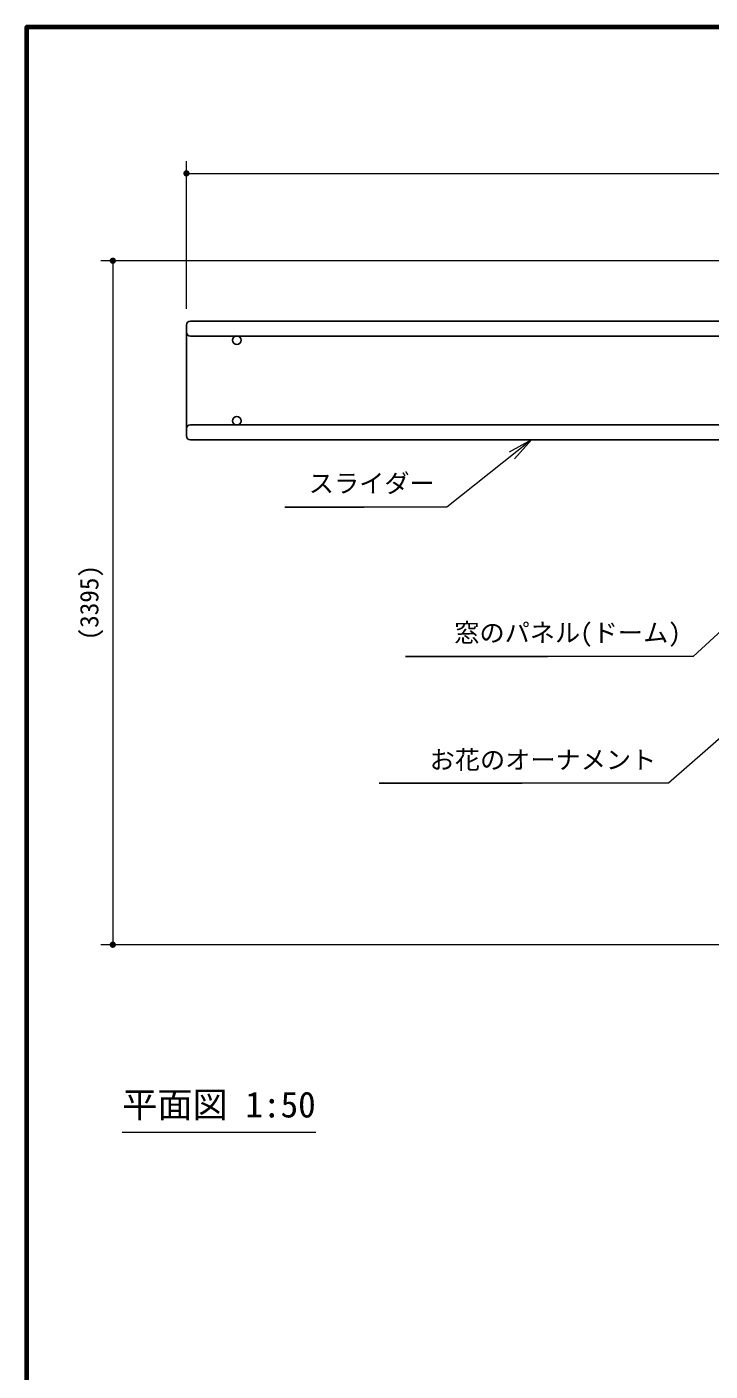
# Model space of a CAD drawing. Units: millimetres at full size, sheet at 1:50; details may follow other scales. Extents: x 750 to 20250, y 750 to 14100.
# Drawn here: x 750 to 4142, y 7425 to 14100 of the extents above; entities that cross this region are included whole.
import ezdxf
from ezdxf.enums import TextEntityAlignment as Align

# ---------------------------------------------------------------- set-up
doc = ezdxf.new("R2010")
doc.units = ezdxf.units.MM
doc.header["$LTSCALE"] = 50
for name, color, linetype, lineweight in [('D-STR-1', 1, 'Continuous', 25), ('D-STR-DIM', 7, 'Continuous', 13), ('D-STR-HTXT', 7, 'Continuous', 13), ('D-STR-TXT', 7, 'Continuous', 13), ('D-TTL', 7, 'Continuous', 70)]:
    doc.layers.add(name, color=color, linetype=linetype, lineweight=lineweight)
doc.styles.add('ＭＳ ゴシック', font='')
doc.styles.get('ＭＳ ゴシック').set_extended_font_data('MS Gothic')

# ---------------------------------------------------------------- blocks, each defined once
blk = doc.blocks.new('filled_dot')
at = {"color": 0, "linetype": 'Continuous', "lineweight": -2, "const_width": 1.25}
blk.add_lwpolyline([(-0.625, 0, 1), (0.625, 0, 1)], format="xyb", close=True, dxfattribs=at)
blk = doc.blocks.new('open_arrow')
at = {"color": 0, "linetype": 'Continuous', "lineweight": -2}
blk.add_lwpolyline([(7.5, 1.25), (0, 0), (7.5, -1.25)], dxfattribs=at)

msp = doc.modelspace()

# ---------------------------------------------------------------- linework, layer by layer
at = {"layer": 'D-STR-1'}
for p, q in [((1542.02, 12619.36), (1542.02, 12069.36)), ((1562.02, 12639.36), (4437.02, 12639.36)), ((1562.02, 12564.36), (4437.02, 12564.36)), ((1562.02, 12124.36), (4437.02, 12124.36)), ((1562.02, 12049.36), (4437.02, 12049.36))]:
    msp.add_line(p, q, dxfattribs=at)
for centre in [(1792.02, 12544.36), (1792.02, 12144.36)]:
    msp.add_circle(centre, 21.35, dxfattribs=at)
for centre, start, end in [((1562.02, 12619.36), 90, 180), ((1562.02, 12584.36), 180, 270), ((1562.02, 12104.36), 90, 180), ((1562.02, 12069.36), 180, 270)]:
    msp.add_arc(centre, 20, start, end, dxfattribs=at)
at = {"layer": 'D-STR-DIM'}
for p, q in [((1542.02, 12699.36), (1542.02, 13432.59)), ((1542.02, 13372.59), (7597.32, 13372.59)), ((4393.03, 12938.91), (1116.51, 12938.91)), ((1176.51, 12938.91), (1176.51, 9542.42)), ((4493.02, 9542.42), (1116.51, 9542.42))]:
    msp.add_line(p, q, dxfattribs=at)
at = {"layer": 'D-STR-HTXT'}
for points in [[(3255.13, 12049.36), (2835.37, 11714.38), (2818.71, 11714.38), (2029.71, 11714.38), (2424.21, 11714.38)], [(4448.02, 11332.2), (4057.37, 10973.64), (4040.71, 10973.64), (2628.96, 10973.64), (3334.83, 10973.64)], [(4325.27, 10685.2), (3935.38, 10345.23), (3918.71, 10345.23), (2499.46, 10345.23), (3209.09, 10345.23)]]:
    msp.add_lwpolyline(points, dxfattribs=at)
at = {"layer": 'D-STR-TXT'}
msp.add_line((1222.48, 8611), (2184.98, 8611), dxfattribs=at)
at = {"layer": 'D-TTL'}
msp.add_lwpolyline([(750, 750), (750, 14100), (20250, 14100), (20250, 750)], close=True, dxfattribs=at)

# ---------------------------------------------------------------- block references
at = {"layer": 'D-STR-DIM', "xscale": 12.5, "yscale": 12.5}
msp.add_blockref('filled_dot', (1542.02, 13372.59), dxfattribs=at)
for p, rotation in [((1176.51, 12938.91), 270), ((1176.51, 9542.42), 90)]:
    msp.add_blockref('filled_dot', p, dxfattribs=dict(at, rotation=rotation))
at = {"layer": 'D-STR-HTXT', "xscale": 16.7, "yscale": 16.7, "rotation": 218.6}
msp.add_blockref('open_arrow', (3255.13, 12049.36), dxfattribs=at)

# ---------------------------------------------------------------- texts
at = {"layer": 'D-STR-DIM', "style": 'ＭＳ ゴシック'}
msp.add_text('(3395)', height=91.64, rotation=90, dxfattribs=at).set_placement((1059.15, 11240.67), align=Align.MIDDLE_CENTER)
at = {"layer": 'D-STR-HTXT', "style": 'ＭＳ ゴシック'}
for s, p in [('スライダー', (2774.32, 11833.64)), ('窓のパネル(ドーム)', (3996.32, 11091.64)), ('お花のオーナメント', (3874.32, 10460.69))]:
    msp.add_text(s, height=91.64, dxfattribs=at).set_placement(p, align=Align.MIDDLE_RIGHT)
at = {"layer": 'D-STR-TXT', "style": 'ＭＳ ゴシック'}
msp.add_text('平面図 1:50', height=128.3, dxfattribs=at).set_placement((1222.48, 8646), align=Align.BOTTOM_LEFT)

doc.saveas('drawing.dxf')
